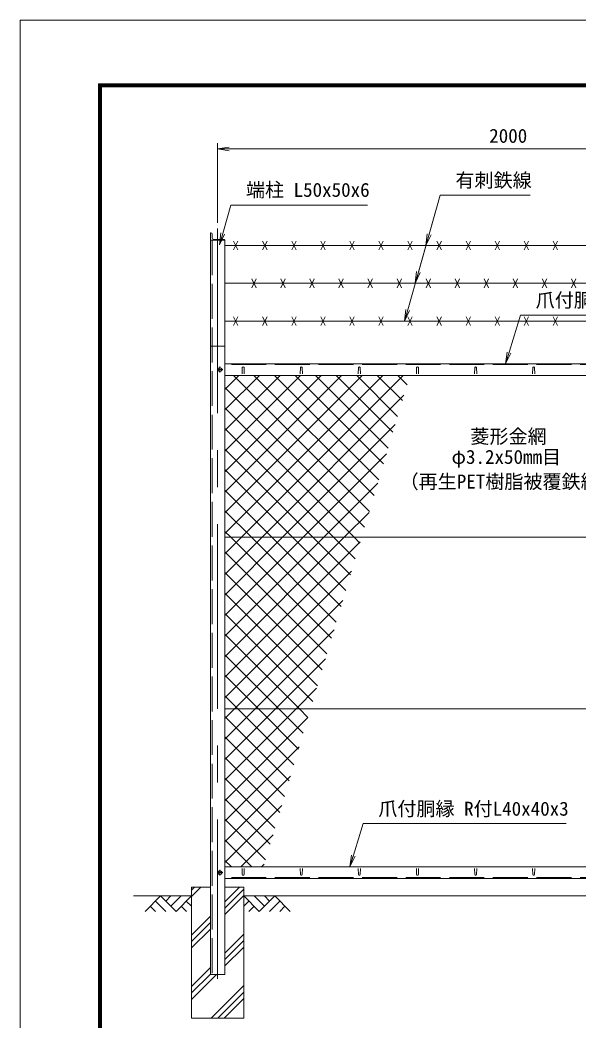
# Model space of a CAD drawing. Units: millimetres, scale not verified. Extents: x -4200 to 4200, y -2970 to 2970.
# Drawn here: x -4200 to -2276, y -472 to 2970 of the extents above; entities that cross this region are included whole.
import ezdxf
from ezdxf.enums import TextEntityAlignment as Align

# ---------------------------------------------------------------- set-up
doc = ezdxf.new("R2010")
doc.units = ezdxf.units.MM
doc.header["$LTSCALE"] = 20
doc.linetypes.add('DASHED', pattern=[7.5, 6, -1.5])
doc.linetypes.add('USER1', pattern=[50.8, 31.75, -6.35, 6.35, -6.35])
for name, color, linetype, lineweight in [('0-0_D-STR1', 1, 'Continuous', 18), ('0-1_D-BMK', 2, 'USER1', 13), ('0-2_D-STR-DIM', 7, 'Continuous', 9), ('0-3_D-STR3', 3, 'Continuous', 13), ('0-4_D-BGD', 7, 'Continuous', 9), ('0-5_D-STR4', 7, 'Continuous', 9), ('0-6_D-DCR-HCH', 7, 'Continuous', 9), ('0-7_D-STR-TXT', 7, 'Continuous', 9), ('0-8_0', 7, 'Continuous', 9), ('0-A_D-STR2', 7, 'Continuous', 9), ('0-B_D-TTL', 7, 'Continuous', 9)]:
    doc.layers.add(name, color=color, linetype=linetype, lineweight=lineweight)
doc.styles.add('ＭＳ ゴシック', font='')
doc.styles.get('ＭＳ ゴシック').set_extended_font_data('MS Gothic')

# ---------------------------------------------------------------- blocks, each defined once
blk = doc.blocks.new('_Open')
at = {"layer": '0-8_0'}
blk.add_line((-20, 3.33), (0, 0), dxfattribs=at)
blk.add_lwpolyline([(-20, -3.33), (0, 0), (-20, 0)], dxfattribs=at)

msp = doc.modelspace()

# ---------------------------------------------------------------- linework, layer by layer
at = {"layer": '0-0_D-STR1'}
for p, q in [((-3544.9, 2237.87), (-3544.9, -311.84)), ((-3544.9, 2237.87), (-3543.4, 2237.87)), ((-3544.9, 2237.87), (-3544.9, 2212.87)), ((-3544.9, 2212.87), (-3494.9, 2212.87)), ((-3538.9, 2233.37), (-3538.9, 2222.37)), ((-3532.4, 2215.87), (-3499.4, 2215.87)), ((-3494.9, -311.84), (-3494.9, 2212.87)), ((-3494.9, 2211.37), (-3494.9, 2212.87)), ((-3494.9, 1848.16), (-3544.9, 1848.16)), ((-1552.4, 1788.16), (-3494.9, 1788.16)), ((-3434.9, 1775.03), (-3435.65, 1753.53)), ((-3428.9, 1775.03), (-3428.15, 1753.53)), ((-3234.9, 1775.03), (-3235.65, 1753.53)), ((-3228.9, 1775.03), (-3228.15, 1753.53)), ((-3034.9, 1775.03), (-3035.65, 1753.53)), ((-3028.9, 1775.03), (-3028.15, 1753.53)), ((-2834.9, 1775.03), (-2835.65, 1753.53)), ((-2828.9, 1775.03), (-2828.15, 1753.53)), ((-2634.9, 1775.03), (-2635.65, 1753.53)), ((-2628.9, 1775.03), (-2628.15, 1753.53)), ((-2434.9, 1775.03), (-2435.65, 1753.53)), ((-2428.9, 1775.03), (-2428.15, 1753.53)), ((-3494.9, 1748.16), (-1552.4, 1748.16)), ((-3494.9, 58.16), (-1552.4, 58.16)), ((-3434.9, 31.29), (-3435.65, 52.79)), ((-3428.9, 31.29), (-3428.15, 52.79)), ((-3234.9, 31.29), (-3235.65, 52.79)), ((-3228.9, 31.29), (-3228.15, 52.79)), ((-3034.9, 31.29), (-3035.65, 52.79)), ((-3028.9, 31.29), (-3028.15, 52.79)), ((-2834.9, 31.29), (-2835.65, 52.79)), ((-2828.9, 31.29), (-2828.15, 52.79)), ((-2634.9, 31.29), (-2635.65, 52.79)), ((-2628.9, 31.29), (-2628.15, 52.79)), ((-2434.9, 31.29), (-2435.65, 52.79)), ((-2428.9, 31.29), (-2428.15, 52.79)), ((-1552.4, 18.16), (-3494.9, 18.16)), ((-3544.9, -311.84), (-3494.9, -311.84))]:
    msp.add_line(p, q, dxfattribs=at)
at = {"layer": '0-0_D-STR1', "linetype": 'DASHED'}
for p, q in [((-3538.9, 2212.87), (-3538.9, -311.84)), ((-1552.4, 1785.16), (-3494.9, 1785.16)), ((-1552.4, 21.16), (-3494.9, 21.16))]:
    msp.add_line(p, q, dxfattribs=at)
at = {"layer": '0-0_D-STR1'}
for centre, radius, start, end in [((-3543.4, 2233.37), 4.5, 0, 90), ((-3532.4, 2222.37), 6.5, 180, 270), ((-3499.4, 2211.37), 4.5, 19.47122, 90), ((-3431.9, 1773.78), 3.25, 22.61986, 157.38014), ((-3231.9, 1773.78), 3.25, 22.61986, 157.38014), ((-3031.9, 1773.78), 3.25, 22.61986, 157.38014), ((-2831.9, 1773.78), 3.25, 22.61986, 157.38014), ((-2631.9, 1773.78), 3.25, 22.61986, 157.38014), ((-2431.9, 1773.78), 3.25, 22.61986, 157.38014), ((-3431.9, 32.54), 3.25, 202.61986, 337.38014), ((-3231.9, 32.54), 3.25, 202.61986, 337.38014), ((-3031.9, 32.54), 3.25, 202.61986, 337.38014), ((-2831.9, 32.54), 3.25, 202.61986, 337.38014), ((-2631.9, 32.54), 3.25, 202.61986, 337.38014), ((-2431.9, 32.54), 3.25, 202.61986, 337.38014)]:
    msp.add_arc(centre, radius, start, end, dxfattribs=at)
at = {"layer": '0-1_D-BMK'}
for p, q in [((-3519.9, 2252.87), (-3519.9, -326.84)), ((-3501.9, 1768.16), (-3521.9, 1768.16)), ((-3511.9, 1778.16), (-3511.9, 1758.16)), ((-3501.9, 38.16), (-3521.9, 38.16)), ((-3511.9, 48.16), (-3511.9, 28.16))]:
    msp.add_line(p, q, dxfattribs=at)
at = {"layer": '0-2_D-STR-DIM'}
for p, q in [((-3519.9, 2272.87), (-3519.9, 2546.66)), ((-3479.9, 2526.66), (-1559.9, 2526.66))]:
    msp.add_line(p, q, dxfattribs=at)
at = {"layer": '0-3_D-STR3'}
for p, q in [((-3464.9, 2209.57), (-3449.9, 2179.57)), ((-3464.9, 2179.57), (-3449.9, 2209.57)), ((-3364.9, 2209.57), (-3349.9, 2179.57)), ((-3364.9, 2179.57), (-3349.9, 2209.57)), ((-3264.9, 2209.57), (-3249.9, 2179.57)), ((-3264.9, 2179.57), (-3249.9, 2209.57)), ((-3164.9, 2209.57), (-3149.9, 2179.57)), ((-3164.9, 2179.57), (-3149.9, 2209.57)), ((-3064.9, 2209.57), (-3049.9, 2179.57)), ((-3064.9, 2179.57), (-3049.9, 2209.57)), ((-2964.9, 2209.57), (-2949.9, 2179.57)), ((-2964.9, 2179.57), (-2949.9, 2209.57)), ((-2864.9, 2209.57), (-2849.9, 2179.57)), ((-2864.9, 2179.57), (-2849.9, 2209.57)), ((-2764.9, 2209.57), (-2749.9, 2179.57)), ((-2764.9, 2179.57), (-2749.9, 2209.57)), ((-2664.9, 2209.57), (-2649.9, 2179.57)), ((-2664.9, 2179.57), (-2649.9, 2209.57)), ((-2564.9, 2209.57), (-2549.9, 2179.57)), ((-2564.9, 2179.57), (-2549.9, 2209.57)), ((-2464.9, 2209.57), (-2449.9, 2179.57)), ((-2464.9, 2179.57), (-2449.9, 2209.57)), ((-2364.9, 2209.57), (-2349.9, 2179.57)), ((-2364.9, 2179.57), (-2349.9, 2209.57)), ((-3494.9, 2194.57), (-1552.4, 2194.57)), ((-3402.4, 2049.67), (-3387.4, 2079.67)), ((-3402.4, 2079.67), (-3387.4, 2049.67)), ((-3302.4, 2049.67), (-3287.4, 2079.67)), ((-3302.4, 2079.67), (-3287.4, 2049.67)), ((-3202.4, 2049.67), (-3187.4, 2079.67)), ((-3202.4, 2079.67), (-3187.4, 2049.67)), ((-3102.4, 2049.67), (-3087.4, 2079.67)), ((-3102.4, 2079.67), (-3087.4, 2049.67)), ((-3002.4, 2049.67), (-2987.4, 2079.67)), ((-3002.4, 2079.67), (-2987.4, 2049.67)), ((-2902.4, 2049.67), (-2887.4, 2079.67)), ((-2902.4, 2079.67), (-2887.4, 2049.67)), ((-2802.4, 2049.67), (-2787.4, 2079.67)), ((-2802.4, 2079.67), (-2787.4, 2049.67)), ((-2702.4, 2049.67), (-2687.4, 2079.67)), ((-2702.4, 2079.67), (-2687.4, 2049.67)), ((-2602.4, 2049.67), (-2587.4, 2079.67)), ((-2602.4, 2079.67), (-2587.4, 2049.67)), ((-2502.4, 2049.67), (-2487.4, 2079.67)), ((-2502.4, 2079.67), (-2487.4, 2049.67)), ((-2402.4, 2049.67), (-2387.4, 2079.67)), ((-2402.4, 2079.67), (-2387.4, 2049.67)), ((-2302.4, 2049.67), (-2287.4, 2079.67)), ((-2302.4, 2079.67), (-2287.4, 2049.67)), ((-3494.9, 2064.67), (-1552.4, 2064.67)), ((-3494.9, 1934.76), (-1552.4, 1934.76)), ((-3464.9, 1949.76), (-3449.9, 1919.76)), ((-3464.9, 1919.76), (-3449.9, 1949.76)), ((-3364.9, 1949.76), (-3349.9, 1919.76)), ((-3364.9, 1919.76), (-3349.9, 1949.76)), ((-3264.9, 1949.76), (-3249.9, 1919.76)), ((-3264.9, 1919.76), (-3249.9, 1949.76)), ((-3164.9, 1949.76), (-3149.9, 1919.76)), ((-3164.9, 1919.76), (-3149.9, 1949.76)), ((-3064.9, 1949.76), (-3049.9, 1919.76)), ((-3064.9, 1919.76), (-3049.9, 1949.76)), ((-2964.9, 1949.76), (-2949.9, 1919.76)), ((-2964.9, 1919.76), (-2949.9, 1949.76)), ((-2864.9, 1949.76), (-2849.9, 1919.76)), ((-2864.9, 1919.76), (-2849.9, 1949.76)), ((-2764.9, 1949.76), (-2749.9, 1919.76)), ((-2764.9, 1919.76), (-2749.9, 1949.76)), ((-2664.9, 1949.76), (-2649.9, 1919.76)), ((-2664.9, 1919.76), (-2649.9, 1949.76)), ((-2564.9, 1949.76), (-2549.9, 1919.76)), ((-2564.9, 1919.76), (-2549.9, 1949.76)), ((-2464.9, 1949.76), (-2449.9, 1919.76)), ((-2464.9, 1919.76), (-2449.9, 1949.76)), ((-2364.9, 1949.76), (-2349.9, 1919.76)), ((-2364.9, 1919.76), (-2349.9, 1949.76)), ((-1552.4, 1191.41), (-3494.9, 1191.41)), ((-1552.4, 601.41), (-3494.9, 601.41))]:
    msp.add_line(p, q, dxfattribs=at)
for points in [[(-3505.4, 1771.91), (-3511.9, 1775.67), (-3518.4, 1771.91), (-3518.4, 1764.41), (-3511.9, 1760.66), (-3505.4, 1764.41)], [(-3505.4, 41.91), (-3511.9, 45.67), (-3518.4, 41.91), (-3518.4, 34.41), (-3511.9, 30.66), (-3505.4, 34.41)]]:
    msp.add_lwpolyline(points, close=True, dxfattribs=at)
for centre in [(-3511.9, 1768.16), (-3511.9, 38.16)]:
    msp.add_circle(centre, 6.25, dxfattribs=at)
at = {"layer": '0-4_D-BGD'}
for p, q in [((-3609.9, -41.84), (-3809.9, -41.84)), ((-1609.9, -41.84), (-3429.9, -41.84))]:
    msp.add_line(p, q, dxfattribs=at)
at = {"layer": '0-5_D-STR4'}
for p, q in [((-3609.9, -11.84), (-3609.9, -461.84)), ((-3544.9, -11.84), (-3609.9, -11.84)), ((-3429.9, -11.84), (-3494.9, -11.84)), ((-3429.9, -11.84), (-3429.9, -461.84)), ((-3429.9, -461.84), (-3609.9, -461.84))]:
    msp.add_line(p, q, dxfattribs=at)
at = {"layer": '0-6_D-DCR-HCH'}
for p, q in [((-3609.9, -44.08), (-3577.66, -11.84)), ((-3609.9, -21.98), (-3599.75, -11.84)), ((-3494.9, -61.66), (-3445.07, -11.84)), ((-3494.9, -83.76), (-3429.9, -18.76)), ((-3716.32, -41.84), (-3769.53, -95.05)), ((-3734.06, -59.58), (-3698.42, -95.05)), ((-3716.32, -41.84), (-3663.11, -95.05)), ((-3698.58, -59.58), (-3680.85, -41.84)), ((-3680.85, -77.31), (-3645.37, -41.84)), ((-3663.11, -95.05), (-3609.9, -41.84)), ((-3627.63, -59.58), (-3609.9, -77.23)), ((-3494.9, -105.86), (-3429.9, -40.86)), ((-3376.69, -95.05), (-3429.9, -41.84)), ((-3412.16, -59.58), (-3429.9, -77.23)), ((-3358.95, -77.31), (-3394.42, -41.84)), ((-3323.47, -41.84), (-3376.69, -95.05)), ((-3341.12, -59.67), (-3358.95, -41.84)), ((-3305.74, -59.58), (-3341.37, -95.05)), ((-3323.47, -41.84), (-3270.26, -95.05)), ((-3751.8, -77.31), (-3733.98, -95.05)), ((-3645.37, -77.31), (-3627.55, -95.05)), ((-3394.42, -77.31), (-3412.24, -95.05)), ((-3288, -77.31), (-3305.82, -95.05)), ((-3609.9, -176.66), (-3544.9, -111.66)), ((-3609.9, -198.76), (-3544.9, -133.76)), ((-3609.9, -220.86), (-3544.9, -155.86)), ((-3494.9, -238.44), (-3429.9, -173.44)), ((-3494.9, -260.54), (-3429.9, -195.54)), ((-3494.9, -282.63), (-3429.9, -217.63)), ((-3609.9, -353.44), (-3544.9, -288.44)), ((-3609.9, -375.54), (-3544.9, -310.54)), ((-3609.9, -397.63), (-3524.1, -311.84)), ((-3541.52, -461.84), (-3429.9, -350.22)), ((-3519.42, -461.84), (-3429.9, -372.31)), ((-3497.33, -461.84), (-3429.9, -394.41))]:
    msp.add_line(p, q, dxfattribs=at)
at = {"layer": '0-7_D-STR-TXT'}
for q in [(-2839.07, 2066.59), (-2802.22, 2196.5)]:
    msp.add_line((-2753.71, 2367.53), q, dxfattribs=at)
for points in [[(-2444.16, 2367.53), (-2753.71, 2367.53), (-2875.92, 1936.69)], [(-3003.54, 2333.73), (-3474.52, 2333.73), (-3512.6, 2199.46)], [(-1779.24, 1955.68), (-2477.12, 1955.68), (-2528.23, 1790.07)], [(-2320.77, 207.03), (-3018.65, 207.03), (-3064.01, 60.07)]]:
    msp.add_lwpolyline(points, dxfattribs=at)
at = {"layer": '0-A_D-STR2'}
for p, q in [((-3494.9, 1699.78), (-3446.51, 1748.16)), ((-3494.9, 1629.07), (-3375.8, 1748.16)), ((-3494.9, 1558.36), (-3305.09, 1748.16)), ((-3494.9, 1487.65), (-3234.38, 1748.16)), ((-3494.9, 1416.94), (-3163.67, 1748.16)), ((-3494.9, 1346.22), (-3092.96, 1748.16)), ((-3494.9, 1275.51), (-3022.25, 1748.16)), ((-3494.9, 1204.8), (-2951.54, 1748.16)), ((-2997.72, 1280.32), (-3465.56, 1748.16)), ((-2981.48, 1334.79), (-3394.85, 1748.16)), ((-2965.24, 1389.26), (-3324.14, 1748.16)), ((-2949, 1443.73), (-3253.43, 1748.16)), ((-2932.76, 1498.2), (-3182.72, 1748.16)), ((-2916.52, 1552.67), (-3112.01, 1748.16)), ((-2900.28, 1607.14), (-3041.3, 1748.16)), ((-2884.04, 1661.61), (-2970.59, 1748.16)), ((-2867.8, 1716.08), (-2899.88, 1748.16)), ((-3013.96, 1225.85), (-3494.9, 1706.78)), ((-3366.87, 1191.41), (-2878.68, 1679.6)), ((-3050.24, 1191.41), (-3494.9, 1636.07)), ((-3120.95, 1191.41), (-3494.9, 1565.36)), ((-3296.16, 1191.41), (-2908.71, 1578.85)), ((-3191.66, 1191.41), (-3494.9, 1494.65)), ((-3225.45, 1191.41), (-2938.75, 1478.11)), ((-3262.37, 1191.41), (-3494.9, 1423.94)), ((-3154.74, 1191.41), (-2968.79, 1377.36)), ((-3333.08, 1191.41), (-3494.9, 1353.23)), ((-3403.79, 1191.41), (-3494.9, 1282.52)), ((-3084.03, 1191.41), (-2998.83, 1276.61)), ((-3474.5, 1191.41), (-3494.9, 1211.81)), ((-3494.9, 1063.38), (-3366.87, 1191.41)), ((-3494.9, 992.67), (-3296.16, 1191.41)), ((-3494.9, 921.96), (-3225.45, 1191.41)), ((-3494.9, 851.25), (-3154.74, 1191.41)), ((-3494.9, 780.54), (-3084.03, 1191.41)), ((-3494.9, 709.83), (-3028.87, 1175.86)), ((-3127.64, 844.56), (-3474.5, 1191.41)), ((-3111.4, 899.03), (-3403.79, 1191.41)), ((-3095.16, 953.5), (-3333.08, 1191.41)), ((-3078.92, 1007.97), (-3262.37, 1191.41)), ((-3062.68, 1062.44), (-3191.66, 1191.41)), ((-3046.44, 1116.91), (-3120.95, 1191.41)), ((-3030.2, 1171.38), (-3050.24, 1191.41)), ((-3143.89, 790.09), (-3494.9, 1141.1)), ((-3494.9, 639.12), (-3058.91, 1075.11)), ((-3160.13, 735.62), (-3494.9, 1070.39)), ((-3176.37, 681.14), (-3494.9, 999.68)), ((-3461.89, 601.41), (-3088.94, 974.36)), ((-3192.61, 626.67), (-3494.9, 928.97)), ((-3391.18, 601.41), (-3118.98, 873.61)), ((-3238.05, 601.41), (-3494.9, 858.26)), ((-3308.76, 601.41), (-3494.9, 787.54)), ((-3320.47, 601.41), (-3149.02, 772.86)), ((-3379.47, 601.41), (-3494.9, 716.83)), ((-3249.76, 601.41), (-3179.06, 672.11)), ((-3450.19, 601.41), (-3494.9, 646.12)), ((-3494.9, 568.41), (-3461.89, 601.41)), ((-3494.9, 497.7), (-3391.18, 601.41)), ((-3494.9, 426.99), (-3320.47, 601.41)), ((-3494.9, 356.28), (-3249.76, 601.41)), ((-3257.57, 408.79), (-3450.19, 601.41)), ((-3241.33, 463.26), (-3379.47, 601.41)), ((-3225.09, 517.73), (-3308.76, 601.41)), ((-3208.85, 572.2), (-3238.05, 601.41)), ((-3273.81, 354.32), (-3494.9, 575.41)), ((-3494.9, 285.56), (-3209.1, 571.37)), ((-3290.05, 299.85), (-3494.9, 504.7)), ((-3494.9, 214.85), (-3239.13, 470.62)), ((-3306.29, 245.38), (-3494.9, 433.99)), ((-3494.9, 144.14), (-3269.17, 369.87)), ((-3322.53, 190.91), (-3494.9, 363.28)), ((-3338.77, 136.44), (-3494.9, 292.57)), ((-3494.9, 73.43), (-3299.21, 269.12)), ((-3355.01, 81.97), (-3494.9, 221.86)), ((-3401.91, 58.16), (-3494.9, 151.15)), ((-3439.46, 58.16), (-3329.25, 168.37)), ((-3472.62, 58.16), (-3494.9, 80.44)), ((-3368.75, 58.16), (-3359.29, 67.62))]:
    msp.add_line(p, q, dxfattribs=at)
msp.add_lwpolyline([(-3494.9, 1134.09), (-3437.58, 1191.41), (-2880.83, 1748.16)], dxfattribs=at)
at = {"layer": '0-B_D-TTL', "color": 2, "lineweight": 18}
msp.add_lwpolyline([(-4200, 2970), (4200, 2970), (4200, -2970), (-4200, -2970)], close=True, dxfattribs=at)
at = {"layer": '0-B_D-TTL'}
for points in [[(-3930, 2750), (3930, 2750), (3930, -2750), (-3930, -2750)], [(-3927.5, 2747.5), (3927.5, 2747.5), (3927.5, -2747.5), (-3927.5, -2747.5)], [(-3925, 2745), (3925, 2745), (3925, -2745), (-3925, -2745)], [(-3922.5, 2742.5), (3922.5, 2742.5), (3922.5, -2742.5), (-3922.5, -2742.5)], [(-3920, 2740), (3920, 2740), (3920, -2740), (-3920, -2740)]]:
    msp.add_lwpolyline(points, close=True, dxfattribs=at)

# ---------------------------------------------------------------- block references
at = {"layer": '0-2_D-STR-DIM', "xscale": 2, "yscale": 2, "rotation": 180}
msp.add_blockref('_Open', (-3519.9, 2526.66), dxfattribs=at)
at = {"layer": '0-7_D-STR-TXT', "xscale": 2, "yscale": 2}
for p, rotation in [((-3513.15, 2197.54), 254.16392), ((-2802.77, 2194.57), 254.16392), ((-2839.62, 2064.67), 254.16392), ((-2876.46, 1934.76), 254.16392), ((-2528.82, 1788.16), 252.84683), ((-3064.6, 58.16), 252.84683)]:
    msp.add_blockref('_Open', p, dxfattribs=dict(at, rotation=rotation))

# ---------------------------------------------------------------- texts
at = {"layer": '0-2_D-STR-DIM', "style": 'ＭＳ ゴシック'}
msp.add_text('2000', height=48.09, dxfattribs=at).set_placement((-2585.15, 2533.4), align=Align.BOTTOM_LEFT)
at = {"layer": '0-7_D-STR-TXT', "style": 'ＭＳ ゴシック'}
for s, p in [('有刺鉄線', (-2701.26, 2380.37)), ('端柱 L50x50x6', (-3422.33, 2347.58)), ('爪付胴縁 R付L40x40x3', (-2425.18, 1968.27)), ('菱形金網', (-2649.85, 1499.87)), ('φ3.2x50mm目', (-2714.82, 1429.43)), ('（再生PET樹脂被覆鉄線）', (-2893.5, 1344.45)), ('爪付胴縁 R付L40x40x3', (-2966.71, 219.61))]:
    msp.add_text(s, height=48.09, dxfattribs=at).set_placement(p, align=Align.BOTTOM_LEFT)

doc.saveas('drawing.dxf')
